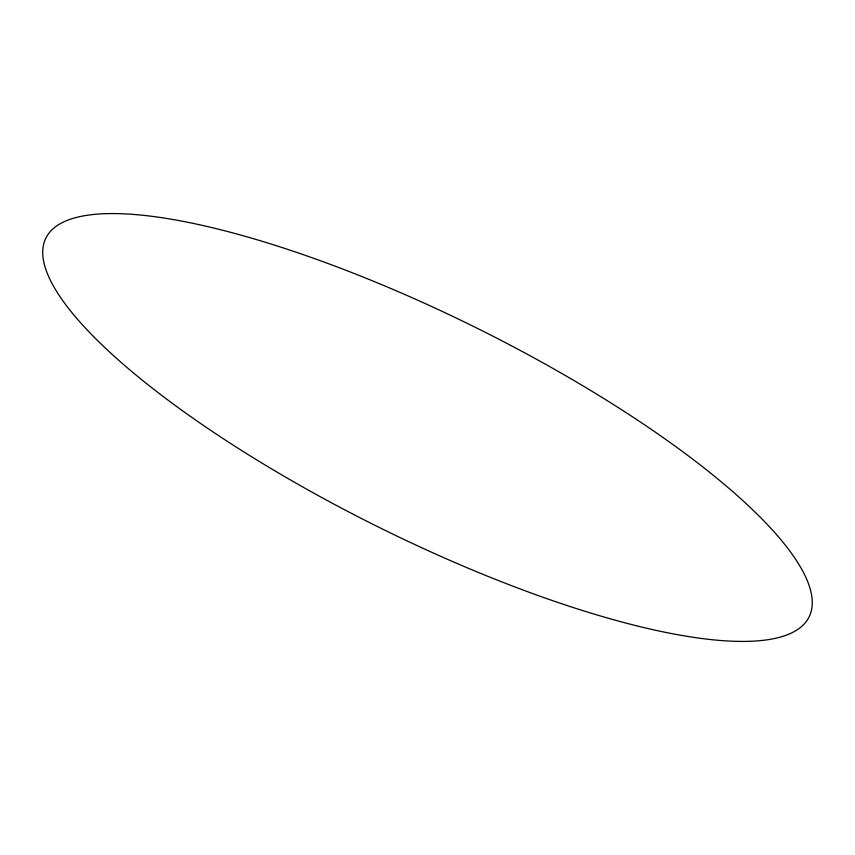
<?xml version="1.0" encoding="UTF-8"?>
<svg xmlns="http://www.w3.org/2000/svg" width="855" height="855" viewBox="0 0 855 855"><rect width="100%" height="100%" fill="white"/><g stroke="black" fill="none" stroke-linecap="round" stroke-linejoin="round"><path stroke-width="1.28" d="M182.404 410.678A426.025 110.979 26.4 0 0 806.917 620.602A426.025 110.979 26.4 0 0 293.18 251.22A426.025 110.979 26.4 0 0 182.404 410.678"/></g></svg>
